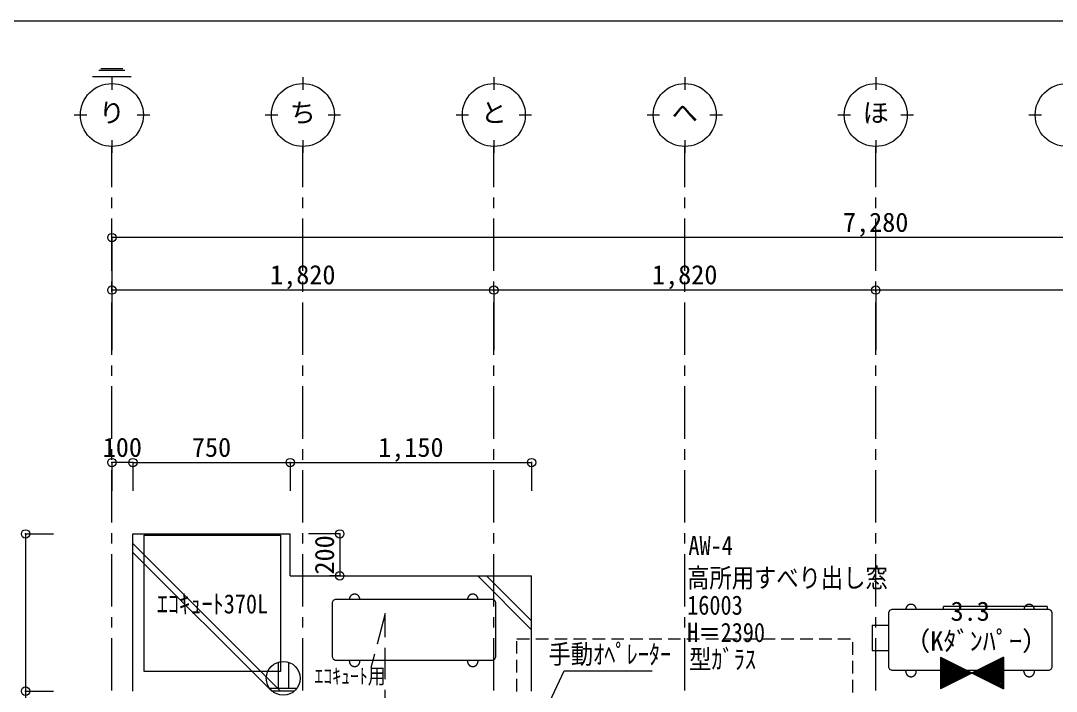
# Model space of a CAD drawing. Units: millimetres at full size, sheet at 1:50. Extents: x -16792 to 54909, y -26252 to 25759.
# Drawn here: x -5591 to -656, y 3645 to 6842 of the extents above; entities that cross this region are included whole.
import ezdxf
from ezdxf.enums import TextEntityAlignment as Align

# ---------------------------------------------------------------- set-up
doc = ezdxf.new("R2010")
doc.units = ezdxf.units.MM
doc.header["$LTSCALE"] = 50
doc.header["$PDMODE"] = 32
doc.header["$PDSIZE"] = 40
for name, pattern in [('CHAIN1', [8, 5, -1, 1, -1]), ('DASHED1', [1.8, 1.2, -0.6]), ('DASHED3', [4, 3, -1])]:
    doc.linetypes.add(name, pattern=pattern)
for name, color, linetype, lineweight in [('3-1_通り芯・通り番号', 7, 'Continuous', 13), ('3-2_柱(黄)', 4, 'Continuous', 5), ('3-3_仕上線(黄)', 3, 'Continuous', 20), ('3-4_下地・間柱(水色)', 4, 'Continuous', 5), ('3-5_サッシ・室内建具', 7, 'Continuous', 13), ('3-6_住宅設備・造作', 4, 'Continuous', 5), ('3-9_建築設備', 5, 'Continuous', 13), ('3-A_文字', 7, 'Continuous', 13), ('3-F_寸法・方位', 7, 'Continuous', 13), ('8-2', 6, 'Continuous', 13), ('8-A', 6, 'Continuous', 13), ('C-0', 6, 'Continuous', 13), ('F-F_図面枠（共通）', 7, 'Continuous', 13)]:
    doc.layers.add(name, color=color, linetype=linetype, lineweight=lineweight)
doc.layers.add('C-A', color=6, linetype='Continuous')
doc.styles.add('ＭＳ ゴシック', font='')
doc.styles.get('ＭＳ ゴシック').set_extended_font_data('MS Gothic')

msp = doc.modelspace()

# ---------------------------------------------------------------- linework, layer by layer
at = {"layer": '3-1_通り芯・通り番号'}
for p, q in [((-5156.26, 6572.32), (-5156.26, 6512.32)), ((-4246.26, 6572.32), (-4246.26, 6512.32)), ((-3336.26, 6572.32), (-3336.26, 6512.32)), ((-2426.26, 6572.32), (-2426.26, 6512.32)), ((-1516.26, 6572.32), (-1516.26, 6512.32)), ((-5336.26, 6392.32), (-5276.26, 6392.32)), ((-5036.26, 6392.32), (-4976.26, 6392.32)), ((-4426.26, 6392.32), (-4366.26, 6392.32)), ((-4126.26, 6392.32), (-4066.26, 6392.32)), ((-3516.26, 6392.32), (-3456.26, 6392.32)), ((-3216.26, 6392.32), (-3156.26, 6392.32)), ((-2606.26, 6392.32), (-2546.26, 6392.32)), ((-2306.26, 6392.32), (-2246.26, 6392.32)), ((-1696.26, 6392.32), (-1636.26, 6392.32)), ((-1396.26, 6392.32), (-1336.26, 6392.32)), ((-786.26, 6392.32), (-726.26, 6392.32)), ((-5156.26, 6272.32), (-5156.26, 6212.32)), ((-4246.26, 6272.32), (-4246.26, 6212.32)), ((-3336.26, 6272.32), (-3336.26, 6212.32)), ((-2426.26, 6272.32), (-2426.26, 6212.32)), ((-1516.26, 6272.32), (-1516.26, 6212.32))]:
    msp.add_line(p, q, dxfattribs=at)
at = {"layer": '3-1_通り芯・通り番号', "color": 1, "linetype": 'CHAIN1', "lineweight": 9}
for p, q in [((-5156.26, -5551.2), (-5156.26, 6242.32)), ((-4246.26, -5551.2), (-4246.26, 6242.32)), ((-3336.26, -5551.2), (-3336.26, 6242.32)), ((-2426.26, -5551.2), (-2426.26, 6242.32)), ((-1516.26, -5551.2), (-1516.26, 6242.32))]:
    msp.add_line(p, q, dxfattribs=at)
at = {"layer": '3-1_通り芯・通り番号'}
for centre in [(-5156.26, 6392.32), (-4246.26, 6392.32), (-3336.26, 6392.32), (-2426.26, 6392.32), (-1516.26, 6392.32), (-606.26, 6392.32)]:
    msp.add_circle(centre, 150, dxfattribs=at)
at = {"layer": '3-2_柱(黄)', "color": 3, "lineweight": 20}
msp.add_line((-5208.76, 6613.72), (-5103.76, 6613.72), dxfattribs=at)
at = {"layer": '3-3_仕上線(黄)'}
msp.add_line((-5063.76, 6573.72), (-5248.76, 6573.72), dxfattribs=at)
at = {"layer": '3-4_下地・間柱(水色)', "color": 2}
msp.add_line((-5094.76, 6604.72), (-5217.76, 6604.72), dxfattribs=at)
at = {"layer": '3-5_サッシ・室内建具', "linetype": 'DASHED1'}
msp.add_line((-1626.26, 3639.3), (-1626.26, 3894.3), dxfattribs=at)
msp.add_lwpolyline([(-3226.26, 3644.3), (-3226.26, 3894.3), (-1626.26, 3894.3)], dxfattribs=at)
at = {"layer": '3-5_サッシ・室内建具'}
msp.add_lwpolyline([(-3115.02, 3497.55), (-3001.03, 3742.8), (-2581.39, 3742.8)], dxfattribs=at)
at = {"layer": '3-6_住宅設備・造作'}
for p, q in [((-5056.26, 4395.3), (-4306.26, 4395.3)), ((-5056.26, 3645.3), (-5056.26, 4395.3)), ((-4306.26, 4195.3), (-4306.26, 4395.3)), ((-5056.26, 4349.49), (-4352.07, 3645.3)), ((-5056.26, 4307.06), (-4394.5, 3645.3)), ((-4306.26, 4195.3), (-3156.26, 4195.3)), ((-3413.18, 4195.3), (-3156.26, 3938.38)), ((-3371.5, 4196.05), (-3156.26, 3980.81)), ((-3156.26, 3645.3), (-3156.26, 4195.3)), ((-3999.24, 4107.9), (-3999.96, 4107.9)), ((-3341.6, 4082.9), (-4091.6, 4082.9)), ((-1347.81, 4059.3), (-1348.53, 4059.3)), ((-700.17, 4049.3), (-1193.17, 4049.3)), ((-1193.17, 4034.3), (-1193.17, 4049.3)), ((-700.17, 4049.3), (-700.17, 4034.3)), ((-690.17, 4034.3), (-1440.17, 4034.3)), ((-1533.17, 3959.3), (-1533.17, 3839.3)), ((-1533.17, 3959.3), (-1455.17, 3959.3)), ((-1533.17, 3839.3), (-1455.17, 3839.3)), ((-4024.6, 3787.9), (-4024.6, 3793.9)), ((-3999.96, 3762.9), (-3999.24, 3762.9)), ((-3974.61, 3787.18), (-3974.61, 3793.9)), ((-3461.6, 3787.9), (-3461.6, 3793.9)), ((-3411.61, 3787.18), (-3411.61, 3793.9)), ((-1373.17, 3739.3), (-1373.17, 3745.3)), ((-1348.53, 3714.3), (-1347.81, 3714.3)), ((-1323.18, 3738.58), (-1323.18, 3745.3)), ((-810.17, 3739.3), (-810.17, 3745.3)), ((-760.18, 3738.58), (-760.18, 3745.3))]:
    msp.add_line(p, q, dxfattribs=at)
msp.add_lwpolyline([(-4352.68, 4389.89), (-4352.68, 3739.89), (-5002.68, 3739.89), (-5002.68, 4389.89)], close=True, dxfattribs=at)
for points in [[(-3999.96, 4107.9), (-4000.68, 4107.87), (-4001.4, 4107.83), (-4002.12, 4107.77), (-4002.83, 4107.69), (-4003.55, 4107.58), (-4004.26, 4107.46), (-4004.96, 4107.32), (-4005.66, 4107.15), (-4006.36, 4106.97), (-4007.05, 4106.76), (-4007.74, 4106.54), (-4008.41, 4106.29), (-4009.08, 4106.03), (-4009.75, 4105.75), (-4010.4, 4105.44), (-4011.05, 4105.12), (-4011.68, 4104.78), (-4012.31, 4104.43), (-4012.92, 4104.05), (-4013.53, 4103.66), (-4014.12, 4103.25), (-4014.7, 4102.82), (-4015.27, 4102.38), (-4015.82, 4101.92), (-4016.36, 4101.44), (-4016.89, 4100.95), (-4017.41, 4100.45), (-4017.9, 4099.93), (-4018.39, 4099.39), (-4018.85, 4098.84), (-4019.31, 4098.28), (-4019.74, 4097.71), (-4020.16, 4097.12), (-4020.56, 4096.52), (-4020.95, 4095.91), (-4021.31, 4095.29), (-4021.66, 4094.66), (-4021.99, 4094.02), (-4022.3, 4093.37)], [(-3988.8, 4105.44), (-3989.45, 4105.75), (-3990.12, 4106.03), (-3990.79, 4106.29), (-3991.47, 4106.54), (-3992.15, 4106.76), (-3992.84, 4106.97), (-3993.54, 4107.15), (-3994.24, 4107.32), (-3994.94, 4107.46), (-3995.65, 4107.58), (-3996.37, 4107.69), (-3997.08, 4107.77), (-3997.8, 4107.83), (-3998.52, 4107.87), (-3999.24, 4107.9)], [(-3974.6, 4082.9), (-3974.61, 4083.62), (-3974.64, 4084.34), (-3974.69, 4085.06), (-3974.77, 4085.77), (-3974.86, 4086.49), (-3974.97, 4087.2), (-3975.11, 4087.91), (-3975.26, 4088.61), (-3975.44, 4089.31), (-3975.63, 4090), (-3975.85, 4090.69), (-3976.08, 4091.37), (-3976.34, 4092.05), (-3976.61, 4092.71), (-3976.9, 4093.37), (-3977.21, 4094.02), (-3977.54, 4094.66), (-3977.89, 4095.29), (-3978.26, 4095.91), (-3978.64, 4096.52), (-3979.04, 4097.12), (-3979.46, 4097.71), (-3979.9, 4098.28), (-3980.35, 4098.84), (-3980.81, 4099.39), (-3981.3, 4099.93), (-3981.8, 4100.45), (-3982.31, 4100.95), (-3982.84, 4101.44), (-3983.38, 4101.92), (-3983.93, 4102.38), (-3984.5, 4102.82), (-3985.08, 4103.25), (-3985.67, 4103.66), (-3986.28, 4104.05), (-3986.89, 4104.43), (-3987.52, 4104.78), (-3988.16, 4105.12), (-3988.8, 4105.44)], [(-3436.96, 4107.9), (-3437.68, 4107.87), (-3438.4, 4107.83), (-3439.12, 4107.77), (-3439.83, 4107.69), (-3440.55, 4107.58), (-3441.26, 4107.46), (-3441.96, 4107.32), (-3442.66, 4107.15), (-3443.36, 4106.97), (-3444.05, 4106.76), (-3444.74, 4106.54), (-3445.41, 4106.29), (-3446.08, 4106.03), (-3446.75, 4105.75), (-3447.4, 4105.44), (-3448.05, 4105.12), (-3448.68, 4104.78), (-3449.31, 4104.43), (-3449.92, 4104.05), (-3450.53, 4103.66), (-3451.12, 4103.25), (-3451.7, 4102.82), (-3452.27, 4102.38), (-3452.82, 4101.92), (-3453.36, 4101.44), (-3453.89, 4100.95), (-3454.41, 4100.45), (-3454.9, 4099.93), (-3455.39, 4099.39), (-3455.85, 4098.84), (-3456.31, 4098.28), (-3456.74, 4097.71), (-3457.16, 4097.12), (-3457.56, 4096.52), (-3457.95, 4095.91), (-3458.31, 4095.29), (-3458.66, 4094.66), (-3458.99, 4094.02), (-3459.3, 4093.37)], [(-3425.8, 4105.44), (-3426.45, 4105.75), (-3427.12, 4106.03), (-3427.79, 4106.29), (-3428.47, 4106.54), (-3429.15, 4106.76), (-3429.84, 4106.97), (-3430.54, 4107.15), (-3431.24, 4107.32), (-3431.94, 4107.46), (-3432.65, 4107.58), (-3433.37, 4107.69), (-3434.08, 4107.77), (-3434.8, 4107.83), (-3435.52, 4107.87), (-3436.24, 4107.9), (-3436.96, 4107.9)], [(-3411.6, 4082.9), (-3411.61, 4083.62), (-3411.64, 4084.34), (-3411.69, 4085.06), (-3411.77, 4085.77), (-3411.86, 4086.49), (-3411.97, 4087.2), (-3412.11, 4087.91), (-3412.26, 4088.61), (-3412.44, 4089.31), (-3412.63, 4090), (-3412.85, 4090.69), (-3413.08, 4091.37), (-3413.34, 4092.05), (-3413.61, 4092.71), (-3413.9, 4093.37), (-3414.21, 4094.02), (-3414.54, 4094.66), (-3414.89, 4095.29), (-3415.26, 4095.91), (-3415.64, 4096.52), (-3416.04, 4097.12), (-3416.46, 4097.71), (-3416.9, 4098.28), (-3417.35, 4098.84), (-3417.81, 4099.39), (-3418.3, 4099.93), (-3418.8, 4100.45), (-3419.31, 4100.95), (-3419.84, 4101.44), (-3420.38, 4101.92), (-3420.93, 4102.38), (-3421.5, 4102.82), (-3422.08, 4103.25), (-3422.67, 4103.66), (-3423.28, 4104.05), (-3423.89, 4104.43), (-3424.52, 4104.78), (-3425.16, 4105.12), (-3425.8, 4105.44)], [(-4091.6, 4082.9), (-4101.6, 4077.9), (-4106.6, 4067.9)], [(-4106.6, 4067.9), (-4106.6, 3808.9), (-4101.6, 3798.9), (-4091.6, 3793.9), (-3341.6, 3793.9)], [(-4022.3, 4093.37), (-4022.59, 4092.71), (-4022.87, 4092.05), (-4023.12, 4091.37), (-4023.36, 4090.69), (-4023.57, 4090), (-4023.76, 4089.31), (-4023.94, 4088.61), (-4024.09, 4087.91), (-4024.23, 4087.2), (-4024.34, 4086.49), (-4024.44, 4085.77), (-4024.51, 4085.06), (-4024.56, 4084.34), (-4024.59, 4083.62), (-4024.6, 4082.9)], [(-3459.3, 4093.37), (-3459.59, 4092.71), (-3459.87, 4092.05), (-3460.12, 4091.37), (-3460.36, 4090.69), (-3460.57, 4090), (-3460.76, 4089.31), (-3460.94, 4088.61), (-3461.09, 4087.91), (-3461.23, 4087.2), (-3461.34, 4086.49), (-3461.44, 4085.77), (-3461.51, 4085.06), (-3461.56, 4084.34), (-3461.59, 4083.62), (-3461.6, 4082.9)], [(-3341.6, 3793.9), (-3331.6, 3798.9), (-3326.6, 3808.9), (-3326.6, 4067.9), (-3331.6, 4077.9), (-3341.6, 4082.9)], [(-1348.53, 4059.3), (-1349.25, 4059.28), (-1349.97, 4059.24), (-1350.69, 4059.17), (-1351.4, 4059.09), (-1352.11, 4058.99), (-1352.82, 4058.86), (-1353.53, 4058.72), (-1354.23, 4058.56), (-1354.93, 4058.37), (-1355.62, 4058.17), (-1356.3, 4057.94), (-1356.98, 4057.7), (-1357.65, 4057.43), (-1358.31, 4057.15), (-1358.97, 4056.85), (-1359.61, 4056.53), (-1360.25, 4056.19), (-1360.88, 4055.83), (-1361.49, 4055.46), (-1362.09, 4055.06), (-1362.69, 4054.65), (-1363.27, 4054.23), (-1363.84, 4053.78), (-1364.39, 4053.32), (-1364.93, 4052.85), (-1365.46, 4052.36), (-1365.97, 4051.85), (-1366.47, 4051.33), (-1366.95, 4050.8), (-1367.42, 4050.25), (-1367.87, 4049.69), (-1368.31, 4049.11), (-1368.73, 4048.53), (-1369.13, 4047.93), (-1369.51, 4047.32), (-1369.88, 4046.7), (-1370.23, 4046.07), (-1370.56, 4045.43), (-1370.87, 4044.78)], [(-1337.37, 4056.85), (-1338.02, 4057.15), (-1338.68, 4057.43), (-1339.35, 4057.7), (-1340.03, 4057.94), (-1340.72, 4058.17), (-1341.41, 4058.37), (-1342.1, 4058.56), (-1342.81, 4058.72), (-1343.51, 4058.86), (-1344.22, 4058.99), (-1344.93, 4059.09), (-1345.65, 4059.17), (-1346.37, 4059.24), (-1347.09, 4059.28), (-1347.81, 4059.3)], [(-1323.17, 4034.3), (-1323.18, 4035.02), (-1323.21, 4035.74), (-1323.26, 4036.46), (-1323.33, 4037.18), (-1323.43, 4037.89), (-1323.54, 4038.6), (-1323.67, 4039.31), (-1323.83, 4040.01), (-1324, 4040.71), (-1324.2, 4041.41), (-1324.41, 4042.1), (-1324.65, 4042.78), (-1324.9, 4043.45), (-1325.18, 4044.12), (-1325.47, 4044.78), (-1325.78, 4045.43), (-1326.11, 4046.07), (-1326.46, 4046.7), (-1326.82, 4047.32), (-1327.21, 4047.93), (-1327.61, 4048.53), (-1328.03, 4049.11), (-1328.46, 4049.69), (-1328.91, 4050.25), (-1329.38, 4050.8), (-1329.86, 4051.33), (-1330.36, 4051.85), (-1330.88, 4052.36), (-1331.4, 4052.85), (-1331.95, 4053.32), (-1332.5, 4053.78), (-1333.07, 4054.23), (-1333.65, 4054.65), (-1334.24, 4055.06), (-1334.85, 4055.46), (-1335.46, 4055.83), (-1336.09, 4056.19), (-1336.72, 4056.53), (-1337.37, 4056.85)], [(-785.53, 4059.3), (-786.25, 4059.28), (-786.97, 4059.24), (-787.69, 4059.17), (-788.4, 4059.09), (-789.11, 4058.99), (-789.82, 4058.86), (-790.53, 4058.72), (-791.23, 4058.56), (-791.93, 4058.37), (-792.62, 4058.17), (-793.3, 4057.94), (-793.98, 4057.7), (-794.65, 4057.43), (-795.31, 4057.15), (-795.97, 4056.85), (-796.61, 4056.53), (-797.25, 4056.19), (-797.88, 4055.83), (-798.49, 4055.46), (-799.09, 4055.06), (-799.69, 4054.65), (-800.27, 4054.23), (-800.84, 4053.78), (-801.39, 4053.32), (-801.93, 4052.85), (-802.46, 4052.36), (-802.97, 4051.85), (-803.47, 4051.33), (-803.95, 4050.8), (-804.42, 4050.25), (-804.87, 4049.69), (-805.31, 4049.11), (-805.73, 4048.53), (-806.13, 4047.93), (-806.51, 4047.32), (-806.88, 4046.7), (-807.23, 4046.07), (-807.56, 4045.43), (-807.87, 4044.78)], [(-774.37, 4056.85), (-775.02, 4057.15), (-775.68, 4057.43), (-776.35, 4057.7), (-777.03, 4057.94), (-777.72, 4058.17), (-778.41, 4058.37), (-779.1, 4058.56), (-779.81, 4058.72), (-780.51, 4058.86), (-781.22, 4058.99), (-781.93, 4059.09), (-782.65, 4059.17), (-783.37, 4059.24), (-784.09, 4059.28), (-784.81, 4059.3), (-785.53, 4059.3)], [(-760.17, 4034.3), (-760.18, 4035.02), (-760.21, 4035.74), (-760.26, 4036.46), (-760.33, 4037.18), (-760.43, 4037.89), (-760.54, 4038.6), (-760.67, 4039.31), (-760.83, 4040.01), (-761, 4040.71), (-761.2, 4041.41), (-761.41, 4042.1), (-761.65, 4042.78), (-761.9, 4043.45), (-762.18, 4044.12), (-762.47, 4044.78), (-762.78, 4045.43), (-763.11, 4046.07), (-763.46, 4046.7), (-763.82, 4047.32), (-764.21, 4047.93), (-764.61, 4048.53), (-765.03, 4049.11), (-765.46, 4049.69), (-765.91, 4050.25), (-766.38, 4050.8), (-766.86, 4051.33), (-767.36, 4051.85), (-767.88, 4052.36), (-768.4, 4052.85), (-768.95, 4053.32), (-769.5, 4053.78), (-770.07, 4054.23), (-770.65, 4054.65), (-771.24, 4055.06), (-771.85, 4055.46), (-772.46, 4055.83), (-773.09, 4056.19), (-773.72, 4056.53), (-774.37, 4056.85)], [(-1440.17, 4034.3), (-1450.17, 4029.3), (-1455.17, 4019.3)], [(-1455.17, 4019.3), (-1455.17, 3760.3), (-1450.17, 3750.3), (-1440.17, 3745.3), (-690.17, 3745.3)], [(-1370.87, 4044.78), (-1371.16, 4044.12), (-1371.43, 4043.45), (-1371.69, 4042.78), (-1371.92, 4042.1), (-1372.14, 4041.41), (-1372.33, 4040.71), (-1372.51, 4040.01), (-1372.66, 4039.31), (-1372.79, 4038.6), (-1372.91, 4037.89), (-1373, 4037.18), (-1373.07, 4036.46), (-1373.13, 4035.74), (-1373.16, 4035.02), (-1373.17, 4034.3)], [(-807.87, 4044.78), (-808.16, 4044.12), (-808.43, 4043.45), (-808.69, 4042.78), (-808.92, 4042.1), (-809.14, 4041.41), (-809.33, 4040.71), (-809.51, 4040.01), (-809.66, 4039.31), (-809.79, 4038.6), (-809.91, 4037.89), (-810, 4037.18), (-810.07, 4036.46), (-810.13, 4035.74), (-810.16, 4035.02), (-810.17, 4034.3)], [(-690.17, 3745.3), (-680.17, 3750.3), (-675.17, 3760.3), (-675.17, 4019.3), (-680.17, 4029.3), (-690.17, 4034.3)], [(-4024.6, 3787.9), (-4024.59, 3787.18), (-4024.56, 3786.46), (-4024.51, 3785.74), (-4024.44, 3785.02), (-4024.34, 3784.31), (-4024.23, 3783.6), (-4024.09, 3782.89), (-4023.94, 3782.18), (-4023.76, 3781.49), (-4023.57, 3780.79), (-4023.36, 3780.1), (-4023.12, 3779.42), (-4022.87, 3778.75), (-4022.59, 3778.08), (-4022.3, 3777.42), (-4021.99, 3776.77), (-4021.66, 3776.13), (-4021.31, 3775.5), (-4020.95, 3774.88), (-4020.56, 3774.27), (-4020.16, 3773.67), (-4019.74, 3773.09), (-4019.31, 3772.51), (-4018.85, 3771.95), (-4018.39, 3771.4), (-4017.9, 3770.87), (-4017.41, 3770.35), (-4016.89, 3769.84), (-4016.36, 3769.35), (-4015.82, 3768.88), (-4015.27, 3768.42), (-4014.7, 3767.97), (-4014.12, 3767.55), (-4013.53, 3767.14), (-4012.92, 3766.74), (-4012.31, 3766.37), (-4011.68, 3766.01), (-4011.05, 3765.67), (-4010.4, 3765.35)], [(-4010.4, 3765.35), (-4009.75, 3765.05), (-4009.08, 3764.77), (-4008.41, 3764.5), (-4007.74, 3764.26), (-4007.05, 3764.03), (-4006.36, 3763.83), (-4005.66, 3763.64), (-4004.96, 3763.48), (-4004.26, 3763.34), (-4003.55, 3763.21), (-4002.83, 3763.11), (-4002.12, 3763.03), (-4001.4, 3762.96), (-4000.68, 3762.92), (-3999.96, 3762.9)], [(-3999.24, 3762.9), (-3998.52, 3762.92), (-3997.8, 3762.96), (-3997.08, 3763.03), (-3996.37, 3763.11), (-3995.65, 3763.21), (-3994.94, 3763.34), (-3994.24, 3763.48), (-3993.54, 3763.64), (-3992.84, 3763.83), (-3992.15, 3764.03), (-3991.47, 3764.26), (-3990.79, 3764.5), (-3990.12, 3764.77), (-3989.45, 3765.05), (-3988.8, 3765.35), (-3988.16, 3765.67), (-3987.52, 3766.01), (-3986.89, 3766.37), (-3986.28, 3766.74), (-3985.67, 3767.14), (-3985.08, 3767.55), (-3984.5, 3767.97), (-3983.93, 3768.42), (-3983.38, 3768.88), (-3982.84, 3769.35), (-3982.31, 3769.84), (-3981.8, 3770.35), (-3981.3, 3770.87), (-3980.81, 3771.4), (-3980.35, 3771.95), (-3979.9, 3772.51), (-3979.46, 3773.09), (-3979.04, 3773.67), (-3978.64, 3774.27), (-3978.26, 3774.88), (-3977.89, 3775.5), (-3977.54, 3776.13), (-3977.21, 3776.77), (-3976.9, 3777.42)], [(-3976.9, 3777.42), (-3976.61, 3778.08), (-3976.34, 3778.75), (-3976.08, 3779.42), (-3975.85, 3780.1), (-3975.63, 3780.79), (-3975.44, 3781.49), (-3975.26, 3782.18), (-3975.11, 3782.89), (-3974.97, 3783.6), (-3974.86, 3784.31), (-3974.77, 3785.02), (-3974.69, 3785.74), (-3974.64, 3786.46), (-3974.61, 3787.18), (-3974.6, 3787.9)], [(-3461.6, 3787.9), (-3461.59, 3787.18), (-3461.56, 3786.46), (-3461.51, 3785.74), (-3461.44, 3785.02), (-3461.34, 3784.31), (-3461.23, 3783.6), (-3461.09, 3782.89), (-3460.94, 3782.18), (-3460.76, 3781.49), (-3460.57, 3780.79), (-3460.36, 3780.1), (-3460.12, 3779.42), (-3459.87, 3778.75), (-3459.59, 3778.08), (-3459.3, 3777.42), (-3458.99, 3776.77), (-3458.66, 3776.13), (-3458.31, 3775.5), (-3457.95, 3774.88), (-3457.56, 3774.27), (-3457.16, 3773.67), (-3456.74, 3773.09), (-3456.31, 3772.51), (-3455.85, 3771.95), (-3455.39, 3771.4), (-3454.9, 3770.87), (-3454.41, 3770.35), (-3453.89, 3769.84), (-3453.36, 3769.35), (-3452.82, 3768.88), (-3452.27, 3768.42), (-3451.7, 3767.97), (-3451.12, 3767.55), (-3450.53, 3767.14), (-3449.92, 3766.74), (-3449.31, 3766.37), (-3448.68, 3766.01), (-3448.05, 3765.67), (-3447.4, 3765.35)], [(-3447.4, 3765.35), (-3446.75, 3765.05), (-3446.08, 3764.77), (-3445.41, 3764.5), (-3444.74, 3764.26), (-3444.05, 3764.03), (-3443.36, 3763.83), (-3442.66, 3763.64), (-3441.96, 3763.48), (-3441.26, 3763.34), (-3440.55, 3763.21), (-3439.83, 3763.11), (-3439.12, 3763.03), (-3438.4, 3762.96), (-3437.68, 3762.92), (-3436.96, 3762.9), (-3436.24, 3762.9)], [(-3436.24, 3762.9), (-3435.52, 3762.92), (-3434.8, 3762.96), (-3434.08, 3763.03), (-3433.37, 3763.11), (-3432.65, 3763.21), (-3431.94, 3763.34), (-3431.24, 3763.48), (-3430.54, 3763.64), (-3429.84, 3763.83), (-3429.15, 3764.03), (-3428.47, 3764.26), (-3427.79, 3764.5), (-3427.12, 3764.77), (-3426.45, 3765.05), (-3425.8, 3765.35), (-3425.16, 3765.67), (-3424.52, 3766.01), (-3423.89, 3766.37), (-3423.28, 3766.74), (-3422.67, 3767.14), (-3422.08, 3767.55), (-3421.5, 3767.97), (-3420.93, 3768.42), (-3420.38, 3768.88), (-3419.84, 3769.35), (-3419.31, 3769.84), (-3418.8, 3770.35), (-3418.3, 3770.87), (-3417.81, 3771.4), (-3417.35, 3771.95), (-3416.9, 3772.51), (-3416.46, 3773.09), (-3416.04, 3773.67), (-3415.64, 3774.27), (-3415.26, 3774.88), (-3414.89, 3775.5), (-3414.54, 3776.13), (-3414.21, 3776.77), (-3413.9, 3777.42)], [(-3413.9, 3777.42), (-3413.61, 3778.08), (-3413.34, 3778.75), (-3413.08, 3779.42), (-3412.85, 3780.1), (-3412.63, 3780.79), (-3412.44, 3781.49), (-3412.26, 3782.18), (-3412.11, 3782.89), (-3411.97, 3783.6), (-3411.86, 3784.31), (-3411.77, 3785.02), (-3411.69, 3785.74), (-3411.64, 3786.46), (-3411.61, 3787.18), (-3411.6, 3787.9)], [(-1373.17, 3739.3), (-1373.16, 3738.58), (-1373.13, 3737.86), (-1373.07, 3737.14), (-1373, 3736.43), (-1372.91, 3735.71), (-1372.79, 3735), (-1372.66, 3734.29), (-1372.51, 3733.59), (-1372.33, 3732.89), (-1372.14, 3732.2), (-1371.92, 3731.51), (-1371.69, 3730.83), (-1371.43, 3730.15), (-1371.16, 3729.49), (-1370.87, 3728.83), (-1370.56, 3728.18), (-1370.23, 3727.54), (-1369.88, 3726.91), (-1369.51, 3726.29), (-1369.13, 3725.68), (-1368.73, 3725.08), (-1368.31, 3724.49), (-1367.87, 3723.92), (-1367.42, 3723.35), (-1366.95, 3722.81), (-1366.47, 3722.27), (-1365.97, 3721.75), (-1365.46, 3721.25), (-1364.93, 3720.76), (-1364.39, 3720.28), (-1363.84, 3719.82), (-1363.27, 3719.38), (-1362.69, 3718.95), (-1362.09, 3718.54), (-1361.49, 3718.15), (-1360.88, 3717.77), (-1360.25, 3717.41), (-1359.61, 3717.08), (-1358.97, 3716.76)], [(-1358.97, 3716.76), (-1358.31, 3716.45), (-1357.65, 3716.17), (-1356.98, 3715.91), (-1356.3, 3715.66), (-1355.62, 3715.44), (-1354.93, 3715.23), (-1354.23, 3715.05), (-1353.53, 3714.88), (-1352.82, 3714.74), (-1352.11, 3714.62), (-1351.4, 3714.51), (-1350.69, 3714.43), (-1349.97, 3714.37), (-1349.25, 3714.32), (-1348.53, 3714.3)], [(-1347.81, 3714.3), (-1347.09, 3714.32), (-1346.37, 3714.37), (-1345.65, 3714.43), (-1344.93, 3714.51), (-1344.22, 3714.62), (-1343.51, 3714.74), (-1342.81, 3714.88), (-1342.1, 3715.05), (-1341.41, 3715.23), (-1340.72, 3715.44), (-1340.03, 3715.66), (-1339.35, 3715.91), (-1338.68, 3716.17), (-1338.02, 3716.45), (-1337.37, 3716.76), (-1336.72, 3717.08), (-1336.09, 3717.41), (-1335.46, 3717.77), (-1334.85, 3718.15), (-1334.24, 3718.54), (-1333.65, 3718.95), (-1333.07, 3719.38), (-1332.5, 3719.82), (-1331.95, 3720.28), (-1331.4, 3720.76), (-1330.88, 3721.25), (-1330.36, 3721.75), (-1329.86, 3722.27), (-1329.38, 3722.81), (-1328.91, 3723.35), (-1328.46, 3723.92), (-1328.03, 3724.49), (-1327.61, 3725.08), (-1327.21, 3725.68), (-1326.82, 3726.29), (-1326.46, 3726.91), (-1326.11, 3727.54), (-1325.78, 3728.18), (-1325.47, 3728.83)], [(-1325.47, 3728.83), (-1325.18, 3729.49), (-1324.9, 3730.15), (-1324.65, 3730.83), (-1324.41, 3731.51), (-1324.2, 3732.2), (-1324, 3732.89), (-1323.83, 3733.59), (-1323.67, 3734.29), (-1323.54, 3735), (-1323.43, 3735.71), (-1323.33, 3736.43), (-1323.26, 3737.14), (-1323.21, 3737.86), (-1323.18, 3738.58), (-1323.17, 3739.3)], [(-810.17, 3739.3), (-810.16, 3738.58), (-810.13, 3737.86), (-810.07, 3737.14), (-810, 3736.43), (-809.91, 3735.71), (-809.79, 3735), (-809.66, 3734.29), (-809.51, 3733.59), (-809.33, 3732.89), (-809.14, 3732.2), (-808.92, 3731.51), (-808.69, 3730.83), (-808.43, 3730.15), (-808.16, 3729.49), (-807.87, 3728.83), (-807.56, 3728.18), (-807.23, 3727.54), (-806.88, 3726.91), (-806.51, 3726.29), (-806.13, 3725.68), (-805.73, 3725.08), (-805.31, 3724.49), (-804.87, 3723.92), (-804.42, 3723.35), (-803.95, 3722.81), (-803.47, 3722.27), (-802.97, 3721.75), (-802.46, 3721.25), (-801.93, 3720.76), (-801.39, 3720.28), (-800.84, 3719.82), (-800.27, 3719.38), (-799.69, 3718.95), (-799.09, 3718.54), (-798.49, 3718.15), (-797.88, 3717.77), (-797.25, 3717.41), (-796.61, 3717.08), (-795.97, 3716.76)], [(-795.97, 3716.76), (-795.31, 3716.45), (-794.65, 3716.17), (-793.98, 3715.91), (-793.3, 3715.66), (-792.62, 3715.44), (-791.93, 3715.23), (-791.23, 3715.05), (-790.53, 3714.88), (-789.82, 3714.74), (-789.11, 3714.62), (-788.4, 3714.51), (-787.69, 3714.43), (-786.97, 3714.37), (-786.25, 3714.32), (-785.53, 3714.3), (-784.81, 3714.3)], [(-784.81, 3714.3), (-784.09, 3714.32), (-783.37, 3714.37), (-782.65, 3714.43), (-781.93, 3714.51), (-781.22, 3714.62), (-780.51, 3714.74), (-779.81, 3714.88), (-779.1, 3715.05), (-778.41, 3715.23), (-777.72, 3715.44), (-777.03, 3715.66), (-776.35, 3715.91), (-775.68, 3716.17), (-775.02, 3716.45), (-774.37, 3716.76), (-773.72, 3717.08), (-773.09, 3717.41), (-772.46, 3717.77), (-771.85, 3718.15), (-771.24, 3718.54), (-770.65, 3718.95), (-770.07, 3719.38), (-769.5, 3719.82), (-768.95, 3720.28), (-768.4, 3720.76), (-767.88, 3721.25), (-767.36, 3721.75), (-766.86, 3722.27), (-766.38, 3722.81), (-765.91, 3723.35), (-765.46, 3723.92), (-765.03, 3724.49), (-764.61, 3725.08), (-764.21, 3725.68), (-763.82, 3726.29), (-763.46, 3726.91), (-763.11, 3727.54), (-762.78, 3728.18), (-762.47, 3728.83)], [(-762.47, 3728.83), (-762.18, 3729.49), (-761.9, 3730.15), (-761.65, 3730.83), (-761.41, 3731.51), (-761.2, 3732.2), (-761, 3732.89), (-760.83, 3733.59), (-760.67, 3734.29), (-760.54, 3735), (-760.43, 3735.71), (-760.33, 3736.43), (-760.26, 3737.14), (-760.21, 3737.86), (-760.18, 3738.58), (-760.17, 3739.3)]]:
    msp.add_lwpolyline(points, dxfattribs=at)
at = {"layer": '3-9_建築設備', "linetype": 'DASHED3'}
for p, q in [((-3853.31, 4015.15), (-3922.74, 3756.03)), ((-3853.31, 3102.08), (-3853.31, 4015.15))]:
    msp.add_line(p, q, dxfattribs=at)
at = {"layer": '3-F_寸法・方位'}
for p, q in [((2123.74, 5807.79), (-5156.26, 5807.79)), ((-5156.26, 5807.79), (-5156.26, 5557.79)), ((-3336.26, 5557.79), (-5156.26, 5557.79)), ((-5156.26, 5557.79), (-5156.26, 5271.22)), ((-1516.26, 5557.79), (-3336.26, 5557.79)), ((-3336.26, 5557.79), (-3336.26, 5271.22)), ((2123.74, 5557.79), (-1516.26, 5557.79)), ((-1516.26, 5557.79), (-1516.26, 5271.22)), ((-5056.26, 4735.02), (-5156.26, 4735.02)), ((-5156.26, 4735.02), (-5156.26, 4600.15)), ((-5056.26, 4735.02), (-5056.26, 4600.15)), ((-5056.26, 4735.02), (-4306.26, 4735.02)), ((-5056.26, 4735.02), (-5056.26, 4600.15)), ((-4306.26, 4735.02), (-4306.26, 4600.15)), ((-4306.26, 4735.02), (-3156.26, 4735.02)), ((-3156.26, 4735.02), (-3156.26, 4600.15)), ((-5567.78, 4395.3), (-5435.04, 4395.3)), ((-5567.78, 4395.3), (-5567.78, 3645.3)), ((-4070.29, 4395.3), (-4219.46, 4395.3)), ((-4070.29, 4395.3), (-4070.29, 4195.3)), ((-4070.29, 4195.3), (-4119.6, 4195.3)), ((-5567.78, 3645.3), (-5435.04, 3645.3)), ((-5567.78, 3645.3), (-5567.78, 3548.8))]:
    msp.add_line(p, q, dxfattribs=at)
for p in [(-5156.26, 5807.79), (-5156.26, 5557.79), (-3336.26, 5557.79), (-1516.26, 5557.79), (-5156.26, 4735.02), (-5056.26, 4735.02), (-4306.26, 4735.02), (-3156.26, 4735.02), (-5567.78, 4395.3), (-4070.29, 4395.3), (-4070.29, 4195.3), (-5567.78, 3645.3)]:
    msp.add_point(p, dxfattribs=at)
at = {"layer": '8-2'}
for p, q in [((-4363.87, 3783.58), (-4363.87, 3658.22)), ((-4315.46, 3783.58), (-4315.46, 3658.22)), ((-4275.12, 3658.22), (-4404.2, 3658.22)), ((-4286.3, 3646.12), (-4393.03, 3646.12))]:
    msp.add_line(p, q, dxfattribs=at)
msp.add_circle((-4339.66, 3706.63), 80.68, dxfattribs=at)
at = {"layer": 'C-0'}
for p, q in [((-908.2, 3806.86), (-1208.2, 3656.86)), ((-1208.2, 3806.86), (-1208.2, 3656.86)), ((-1208.2, 3806.86), (-908.2, 3656.86)), ((-1208.2, 3800.78), (-1204.15, 3804.83)), ((-1208.2, 3793.71), (-1199.44, 3802.47)), ((-1208.2, 3786.64), (-1194.73, 3800.12)), ((-1010.88, 3708.19), (-916.23, 3802.84)), ((-1006.16, 3705.84), (-908.2, 3803.8)), ((-908.2, 3806.86), (-908.2, 3656.86)), ((-1208.2, 3779.57), (-1190.01, 3797.76)), ((-1208.2, 3772.5), (-1185.3, 3795.4)), ((-1208.2, 3765.43), (-1180.58, 3793.05)), ((-1208.2, 3758.36), (-1175.87, 3790.69)), ((-1208.2, 3751.29), (-1171.16, 3788.33)), ((-1208.2, 3744.22), (-1166.44, 3785.98)), ((-1208.2, 3737.14), (-1161.73, 3783.62)), ((-1208.2, 3730.07), (-1157.01, 3781.26)), ((-1208.2, 3723), (-1152.3, 3778.9)), ((-1208.2, 3715.93), (-1147.58, 3776.55)), ((-1208.2, 3708.86), (-1142.87, 3774.19)), ((-1208.2, 3701.79), (-1138.16, 3771.83)), ((-1208.2, 3694.72), (-1133.44, 3769.48)), ((-1208.2, 3687.65), (-1128.73, 3767.12)), ((-1208.2, 3680.58), (-1124.01, 3764.76)), ((-1208.2, 3673.5), (-1119.3, 3762.41)), ((-1208.2, 3666.43), (-1114.59, 3760.05)), ((-1208.2, 3659.36), (-1109.87, 3757.69)), ((-1199.07, 3661.42), (-1105.16, 3755.33)), ((-1184.93, 3668.49), (-1100.44, 3752.98)), ((-1170.79, 3675.56), (-1095.73, 3750.62)), ((-1043.88, 3724.69), (-1015.23, 3753.34)), ((-1039.16, 3722.34), (-1001.08, 3760.41)), ((-1034.45, 3719.98), (-986.94, 3767.49)), ((-1029.73, 3717.62), (-972.8, 3774.56)), ((-1025.02, 3715.26), (-958.66, 3781.63)), ((-1020.31, 3712.91), (-944.51, 3788.7)), ((-1015.59, 3710.55), (-930.37, 3795.77)), ((-1001.45, 3703.48), (-908.2, 3796.73)), ((-996.74, 3701.12), (-908.2, 3789.66)), ((-992.02, 3698.77), (-908.2, 3782.59)), ((-987.31, 3696.41), (-908.2, 3775.51)), ((-982.59, 3694.05), (-908.2, 3768.44)), ((-977.88, 3691.69), (-908.2, 3761.37)), ((-973.17, 3689.34), (-908.2, 3754.3)), ((-1156.65, 3682.63), (-1091.02, 3748.26)), ((-1142.5, 3689.7), (-1086.3, 3745.91)), ((-1128.36, 3696.77), (-1081.59, 3743.55)), ((-1114.22, 3703.85), (-1076.87, 3741.19)), ((-1100.08, 3710.92), (-1072.16, 3738.83)), ((-1085.94, 3717.99), (-1067.45, 3736.48)), ((-1071.79, 3725.06), (-1062.73, 3734.12)), ((-1058.02, 3731.76), (-1057.65, 3732.13)), ((-1053.3, 3729.41), (-1043.51, 3739.2)), ((-1048.59, 3727.05), (-1029.37, 3746.27)), ((-968.45, 3686.98), (-908.2, 3747.23)), ((-963.74, 3684.62), (-908.2, 3740.16)), ((-959.02, 3682.27), (-908.2, 3733.09)), ((-954.31, 3679.91), (-908.2, 3726.02)), ((-949.59, 3677.55), (-908.2, 3718.95)), ((-944.88, 3675.2), (-908.2, 3711.87)), ((-940.17, 3672.84), (-908.2, 3704.8)), ((-935.45, 3670.48), (-908.2, 3697.73)), ((-930.74, 3668.12), (-908.2, 3690.66)), ((-926.02, 3665.77), (-908.2, 3683.59)), ((-921.31, 3663.41), (-908.2, 3676.52)), ((-916.6, 3661.05), (-908.2, 3669.45)), ((-911.88, 3658.7), (-908.2, 3662.38))]:
    msp.add_line(p, q, dxfattribs=at)
at = {"layer": 'F-F_図面枠（共通）'}
msp.add_line((-8505.74, 6841.87), (11294.26, 6841.87), dxfattribs=at)

# ---------------------------------------------------------------- texts
at = {"layer": '3-4_下地・間柱(水色)', "color": 7, "style": 'ＭＳ ゴシック', "width": 0.85}
for s, p in [('AW-4', (-2409.18, 4266.52)), ('高所用すべり出し窓', (-2415.07, 4112.35)), ('16003', (-2415.07, 3982.35))]:
    msp.add_text(s, height=91.64, dxfattribs=at).set_placement(p, align=Align.BOTTOM_LEFT)
at = {"layer": '3-6_住宅設備・造作', "style": 'ＭＳ ゴシック', "width": 0.85}
msp.add_text('ｴｺｷｭｰﾄ370L', height=91.64, dxfattribs=at).set_placement((-4942.24, 3988.28), align=Align.BOTTOM_LEFT)
at = {"layer": '3-A_文字', "style": 'ＭＳ ゴシック'}
for s, p in [('り', (-5218.76, 6329.82)), ('ち', (-4308.76, 6329.82)), ('と', (-3398.76, 6329.82)), ('へ', (-2488.76, 6329.82)), ('ほ', (-1578.76, 6329.82))]:
    msp.add_text(s, height=91.64, dxfattribs=at).set_placement(p, align=Align.BOTTOM_LEFT)
at = {"layer": '3-A_文字', "style": 'ＭＳ ゴシック', "width": 0.85}
for s, p in [('H＝2390', (-2415.07, 3852.35)), ('手動ｵﾍﾟﾚｰﾀｰ', (-3075.51, 3748.25)), ('型ｶﾞﾗｽ', (-2405.75, 3723.78))]:
    msp.add_text(s, height=91.64, dxfattribs=at).set_placement(p, align=Align.BOTTOM_LEFT)
at = {"layer": '3-F_寸法・方位', "style": 'ＭＳ ゴシック'}
for s, p in [('7,280', (-1672.51, 5807.79)), ('1,820', (-4402.51, 5557.79)), ('1,820', (-2582.51, 5557.79)), ('100', (-5200.01, 4735.02)), ('750', (-4775.01, 4735.02)), ('1,150', (-3887.51, 4735.02))]:
    msp.add_text(s, height=91.64, dxfattribs=at).set_placement(p, align=Align.BOTTOM_LEFT)
msp.add_text('200', height=91.64, rotation=90, dxfattribs=at).set_placement((-4070.29, 4201.55), align=Align.BOTTOM_LEFT)
at = {"layer": '8-A', "color": 7, "style": 'ＭＳ ゴシック', "width": 0.85}
msp.add_text('ｴｺｷｭｰﾄ用', height=73.31, dxfattribs=at).set_placement((-4191.45, 3658.76), align=Align.BOTTOM_LEFT)
at = {"layer": 'C-A', "style": 'ＭＳ ゴシック'}
for s, p in [('3.3', (-1159.92, 3953.44)), ('（Kﾀﾞﾝﾊﾟｰ）', (-1381.24, 3811.46))]:
    msp.add_text(s, height=91.64, dxfattribs=at).set_placement(p, align=Align.BOTTOM_LEFT)

doc.saveas('drawing.dxf')
